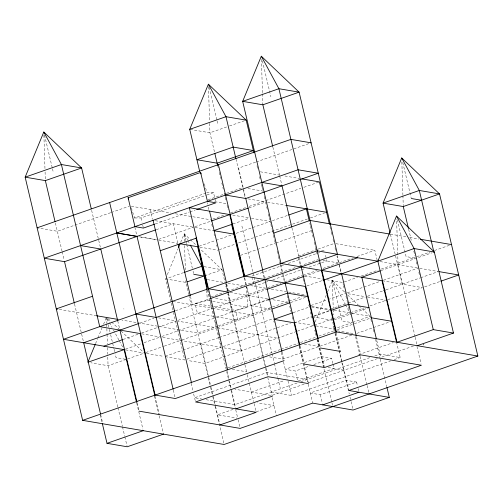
<?xml version="1.0" encoding="UTF-8"?>
<svg xmlns="http://www.w3.org/2000/svg" width="503" height="503" viewBox="0 0 503 503"><rect width="100%" height="100%" fill="white"/><g stroke="black" fill="none" stroke-linecap="round" stroke-linejoin="round"><path stroke-width="0.38" stroke-dasharray="2.52 1.89" d="M95.545 343.637L97.613 338.626M97.909 337.909L102.052 327.881M103.536 324.303L106.196 317.852M167.336 274.613L177.993 248.828M180.652 242.383L184.205 233.788L189.851 239.151M315.161 321.933L326.409 294.72M327.598 291.853L332.332 280.391L345.31 292.727M226.62 126.97L209.946 132.779L190.486 129.46M229.519 125.957L244.747 120.651M110.603 212.706L57.336 231.273L37.876 227.953M111.339 212.448L129.095 206.261M255.606 162.167L238.592 168.096L243.263 187.858M256.348 161.909L311.093 142.827M131.34 207.852L134.578 217.981L205.601 193.227M134.578 217.981L141.01 217.944L206.117 195.258M206.852 195.001L213.511 192.68L214.712 197.742M207.984 199.748L225.74 193.561M226.476 193.303L242.754 187.632L236.064 159.332M155.245 223.954L189.273 212.09M190.015 211.832L195.195 210.028M156.257 229.695L173.271 223.766L177.974 243.647M212.888 219.019L224.722 214.894M230.644 212.832L246.181 207.418M249.136 206.387L300.926 188.336M303.887 187.305L319.424 181.891M158.709 239.334L193.479 227.211M194.963 226.696L210.499 221.282M248.966 207.877L265.244 202.2M232.927 223.961L249.199 218.283M199.125 246.231L215.403 240.553M216.139 240.296L231.676 234.882M236.114 233.335L270.149 221.477L270.683 223.747M272.368 220.704L287.905 215.284M219.333 249.677L234.87 244.263M238.567 242.974L291.834 224.407M292.576 224.149L307.371 218.994M310.332 217.962L324.385 213.065M172.887 309.911L165.556 278.907L183.312 272.72M240.516 255.348L256.794 249.67M257.536 249.413L275.292 243.226M276.028 242.968L311.539 230.594M204.614 275.789L222.018 269.721L227.023 290.897M317.406 249.356L298.166 256.058L300.505 265.936M318.141 249.098L334.42 243.421M251.94 276.084L284.497 264.741M288.194 263.453L320.744 252.104M211.103 296.896L223.678 292.507M227.375 291.218L259.932 279.875M263.629 278.587L296.179 267.238M299.882 265.949L318.374 259.504M139.909 323.133L153.968 318.236M175.421 310.76L209.449 298.895M264.697 282.611L254.336 286.22L252.456 278.26M265.433 282.353L269.136 281.064M272.833 279.775L300.945 269.973M301.687 269.715L305.384 268.426M309.087 267.137L326.843 260.95L325.133 253.713M267.558 287.703L280.875 283.063M284.579 281.774L302.334 275.587L304.309 283.95M303.07 275.33L317.129 270.432M323.045 268.369L338.582 262.956L336.972 256.146M339.324 262.698L353.383 257.794M357.08 256.505L374.836 250.318L377.168 260.196M123.128 339.475L138.665 334.061M141.62 333.03L157.156 327.616M157.898 327.359L175.654 321.166M177.873 320.392L265.911 289.709M304.384 276.304L319.921 270.891M125.58 349.113L141.117 343.7M144.072 342.669L159.608 337.249M161.828 336.476L215.837 317.657M216.573 317.399L269.105 299.09L229.437 292.318M306.836 285.937L322.373 280.523M268.306 299.845L251.293 305.774L271.501 309.226M217.717 326.057L197.742 333.024L122.003 320.097M218.459 325.799L271.727 307.239M272.463 306.981L302.058 296.663M344.228 281.969L357.545 277.329M361.242 276.04L378.262 270.105M381.217 269.074L415.252 257.215M416.729 256.7L430.046 252.06M434.485 250.513L451.499 244.577M126.178 359.394L108.057 365.712L90.842 362.776M127.63 358.89L143.581 353.326M145.788 352.559L163.538 346.372M164.28 346.114L180.558 340.443M182.036 339.927L216.806 327.805L177.892 321.166M217.548 327.547L270.815 308.987M381.048 270.564L432.14 252.758M290.734 302.517L305.528 297.361M165.254 356.269L182.268 350.333M183.01 350.075L218.522 337.702M219.258 337.444L273.267 318.619M310.999 305.472L327.277 299.801M328.013 299.543L345.033 293.607M347.252 292.834L379.803 281.491M383.5 280.202L418.27 268.08M293.13 312.652L310.144 306.723M186.94 359.199L220.974 347.34L160.35 336.991M223.194 346.567L290.514 323.102M330.465 309.175L347.479 303.246M348.221 302.988L365.235 297.059M367.454 296.286L382.99 290.872M385.952 289.835L419.986 277.977M420.722 277.719L438.478 271.532L419.766 268.338M294.104 322.807L311.118 316.871M314.079 315.84L329.61 310.426M314.023 316.337L330.295 310.665M296.669 331.446L204.928 363.418L187.713 360.481M297.405 331.188L313.683 325.516L312.602 320.958M314.425 325.259L332.175 319.072M332.917 318.814L349.931 312.885L350.836 316.708M350.673 312.627L363.99 307.981M369.906 305.918L385.443 300.505M387.662 299.731L422.438 287.615L383.519 280.97M424.658 286.842L440.194 281.422M334.225 319.789L369.001 307.666M315.928 325.9L333.891 328.962L352.018 322.649L341.914 320.927L332.332 280.391L345.165 304.082M352.741 322.398L370.139 316.33L370.686 318.625M280.397 349.516L226.388 368.341L226.029 366.806M281.139 349.258L298.153 343.329M300.373 342.556L315.909 337.136M318.864 336.105L334.401 330.691M337.362 329.66L353.64 323.989M354.376 323.731L370.654 318.059M351.654 335.174L282.849 359.155L268.627 356.728M356.828 333.37L389.385 322.021M332.797 363.443L331.596 358.375L321.492 356.652L285.245 369.284L295.349 371.007L310.144 365.851M313.841 364.562L331.596 358.375M251.387 392.051L284.679 380.45M358.664 354.665L393.434 342.543M297.116 382.99L234.97 404.645L205.23 399.571M300.819 381.702L369.617 357.721M374.798 355.917L379.979 354.112L400.187 357.558L396.395 341.512M304.145 384.154L271.595 395.503L234.92 389.24M377.388 358.626L307.849 382.865L312.64 403.129M381.827 357.08L413.642 345.995M233.065 409.404L217.529 414.818L236.988 418.138M271.224 392.013L291.432 395.459L390.567 360.909M394.264 359.62L400.187 357.558M256.234 411.819L273.99 405.632L257.523 402.821M356.596 382.085L346.492 380.362L310.244 393L320.348 394.723L356.596 382.085L357.451 385.707M213.473 316.299L197.459 313.57L195.063 303.435L207.381 300.417L211.958 301.196M214.127 306.692L235.479 310.332L247.797 307.314L246.281 287.037M213.511 192.68L207.079 192.712L203.614 181.86M321.587 250.834L324.448 250.815M260.334 171.806L279.517 175.082M284.887 176L299.467 178.483M247.992 188.524L262.962 191.077M248.023 198.88L265.238 201.816M267.508 202.206L285.811 205.331M214.737 201.665L226.708 203.709M390.416 234.159L405.839 236.787M409.7 237.447L418.955 239.026M232.726 215.089L249.192 217.9M251.437 218.283L270.149 221.477M131.333 206.255L170.762 212.983M175.371 213.769L210.669 219.792M335.947 243.685L374.836 250.318M414.749 258.07L406.084 256.593L397.225 219.119M155.314 220.698L192.731 227.086M194.975 227.469L212.939 230.531M380.105 261.573L417.521 267.954M322.995 260.29L338.582 262.956M158.753 240.107L177.817 243.364M199.892 247.13L217.856 250.192M304.623 275.977L322.92 279.102M326.736 279.75L342.75 282.485L343.285 284.761M204.055 266.659L222.018 269.721L200.005 248.803M348.013 293.733L365.228 296.669M367.473 297.053L386.185 300.247M250.488 285.559L266.081 288.219L229.827 300.857L214.115 298.172M271.318 289.118L286.289 291.671M288.533 292.054L306.497 295.116M207.337 279.624L223.351 282.359M227.922 283.139L243.936 285.867M165.556 278.907L185.764 282.359L188.625 294.456M272.846 299.731L288.565 302.41M311.766 306.371L329.729 309.433M334.218 310.2L349.931 312.885M352.182 313.268L370.139 316.33M311.64 306.975L329.603 310.043M312.539 316.852L331.999 320.172M212.719 301.328L247.797 307.314M195.063 303.435L213.366 306.56M172.975 301.511L211.895 308.15M212.643 308.276L253.059 315.174M294.224 322.197L313.683 325.516M337.387 330.817L354.602 333.753M216.523 316.821L237.875 320.468L235.479 310.332M158.432 317.846L175.641 320.782M217.554 327.937L277.43 338.154M304.133 343.964L319.097 346.517M59.285 309.395L96.551 315.752M141.639 333.803L159.602 336.865M223.967 347.85L241.182 350.786L227.74 293.922M328.22 367.523L344.096 370.233M307.478 379.381L267.062 372.484L194.554 397.754L201.42 398.923M125.593 349.881L143.556 352.949M146.549 353.458L163.764 356.394M165.261 356.652L184.72 359.972L173.063 310.672M232.38 369.359L246.596 371.786M125.461 359.268L116.074 357.671L115.174 353.848M347.567 294.877L358.293 305.063M358.853 305.604L369.579 315.796M190.417 239.686L196.057 245.049M108.189 318.745L111.012 321.43M111.572 321.964L118.909 328.937M121.166 331.081L143.179 352.006M345.536 304.761L349.566 312.206M184.456 241.622L184.205 233.788L187.506 239.874M187.877 240.553L190.077 244.615M107.227 318.493L109.063 321.876M109.428 322.555L111.993 327.29M113.464 329.999L118.966 340.154M119.33 340.827L123.367 348.277M220.679 306.402L220.817 306.773M177.144 202.363L177.282 202.734M123.801 308.691L123.939 309.062M402.796 162.57L411.114 197.742M408.637 229.236L411.498 241.333M413.818 251.167L414.893 255.7M416.327 261.774L416.868 264.056M418.842 272.412L419.383 274.695M415.057 336.52L398.062 264.635L396.603 219.195M415.239 337.287L417.226 345.699M390.479 234.455L402.23 284.164M416.956 346.466L421.036 363.726M376.76 340.493L380.645 356.923M370.862 319.392L371.585 322.448M373.213 329.333L373.754 331.628M375.565 339.274L380.086 358.394M380.268 359.155L386.776 386.688M337.293 255.581L341.424 273.06M356.476 336.733L360.588 354.125M330.006 226.658L331.075 231.191M331.257 231.952L331.967 234.976M333.043 239.51L333.577 241.78M335.011 247.828L335.721 250.852M339.123 265.232L340.921 272.833M343.467 285.522L344.008 287.804M344.901 291.602L345.8 295.406M345.982 296.16L348.315 306.044M348.497 306.805L349.572 311.363M355.539 336.589L360.06 355.709M360.236 356.47L366.926 384.77M367.108 385.531L368.913 393.183M358.136 388.599L358.652 390.774M336.224 333.08L340.562 351.434M309.798 223.206L310.332 225.476M310.508 226.231L313.162 237.441M314.237 242.006L315.337 246.652M315.513 247.407L317.481 255.725M319.091 262.528L319.449 264.044M331.703 317.795L332.602 321.593M332.779 322.354L333.86 326.912M334.036 327.673L334.577 329.955M335.294 332.992L348.887 390.498M333.891 328.962L334.797 332.791M334.973 333.552L341.663 361.852M341.845 362.613L349.258 393.968M349.981 397.024L350.88 400.853M351.063 401.614L353.056 410.027M262.39 60.813L270.884 96.758M332.967 364.166L333.992 368.504L297.745 381.142L295.349 371.007M272.877 147.146L279.511 175.22M279.693 175.981L281.85 185.104M291.973 227.922L298.656 256.216M298.839 256.983L301.008 266.162M318.305 339.318L320.185 347.277M317.902 339.538L324.341 366.762M317.475 339.632L323.888 366.781M308.829 305L309.37 307.276M310.452 311.835L311.168 314.878M311.344 315.639L312.426 320.197M314.765 330.106L315.312 332.401M315.488 333.162L316.211 336.224M316.934 339.28L331.76 401.991M331.942 402.758L332.665 405.814M320.348 394.723L322.398 403.406M280.806 264.653L284.786 281.479M299.983 345.768L304.309 364.071M256.995 165.839L257.718 168.901M259.529 176.547L260.252 179.609M261.334 184.192L261.881 186.487M262.057 187.254L262.78 190.31M264.22 196.396L265.295 200.955M265.477 201.716L266.552 206.274M266.735 207.035L267.275 209.317M268.351 213.876L269.067 216.919M269.25 217.673L269.79 219.956M270.865 224.501L271.934 229.035M272.117 229.796L273.186 234.329M273.368 235.09L274.437 239.623M274.619 240.377L275.688 244.917M277.122 250.966L278.19 255.505M278.373 256.26L279.442 260.799M279.624 261.554L280.158 263.824M280.334 264.578L282.126 272.142M282.661 274.418L284.459 282.02M299.606 346.095L308.471 383.6M287.188 295.468L287.905 298.512M288.087 299.272L288.621 301.549M289.703 306.107L290.42 309.15M290.602 309.911L291.136 312.187M292.218 316.752L292.935 319.789M299.222 346.385L307.666 382.104M243.439 188.619L245.596 197.736M262.95 271.148L264.76 278.794M282.114 352.207L283.918 359.859M243.295 189.908L245.093 197.509M262.415 270.796L264.22 278.442M268.596 298.864L269.136 301.14M271.293 310.263L271.651 311.778M273.808 320.914L274.173 322.442M276.342 331.622L276.7 333.149M278.869 342.329L279.234 343.857M281.221 352.27L283.359 361.324M283.535 362.047L287.641 379.419M287.999 380.947L291.432 395.459M209.11 87.271L216.881 120.154M217.063 120.915L217.969 124.738M241.918 226.067L252.764 271.953M252.946 272.72L253.852 276.543M254.034 277.304L255.115 281.894M255.298 282.661L271.928 353.018M272.11 353.779L274.28 362.959M274.456 363.719L277.713 377.489M277.895 378.25L280.246 388.197M244.735 278.052L246.728 286.465M246.904 287.232L265.804 367.177M265.986 367.932L267.892 375.999M214.435 151.78L209.946 132.779L209.594 121.814M217.856 166.242L218.214 167.769M219.302 172.359L220.748 178.477M221.829 183.061L223.275 189.178M224.181 193.007L225.809 199.886M227.073 205.23L228.148 209.789M244.257 277.926L245.873 284.773M246.055 285.534L263.176 357.954M263.352 358.708L265.477 367.712M265.659 368.466L267.433 375.967M267.791 377.495L272.224 396.232M272.11 397.672L276.386 415.767M214.882 198.465L215.737 202.087M226.702 283.78L228.507 291.432M207.041 202.546L207.399 204.061M208.123 207.104L208.839 210.141M226.344 284.195L228.331 292.608M228.513 293.368L232.851 311.722M211.744 224.357L212.461 227.394M214.083 234.235L214.441 235.756M216.598 244.873L216.956 246.395M225.897 284.22L227.865 292.539M228.041 293.293L244.791 364.141M244.967 364.901L247.13 374.037M247.306 374.792L253.613 401.463M254.128 403.632L255.838 410.869M207.833 289.847L209.625 297.411M210.342 300.448L211.241 304.246M211.417 305.007L211.958 307.289M212.857 311.087L213.756 314.891M213.932 315.645L214.473 317.927M215.372 321.725L216.271 325.529M217.893 332.395L219.157 337.746M220.421 343.103L220.968 345.398M226.922 370.592L229.23 380.35M229.406 381.098L231.179 388.605M231.543 390.133L235.637 407.461M207.412 289.98L226.564 370.981M226.74 371.742L231.066 390.045M231.248 390.812L235.574 409.115M235.756 409.876L237.737 418.27M238.082 419.716L240.132 428.399M184.205 233.788L185.833 240.667M186.016 241.434L186.556 243.729M186.739 244.489L192.341 268.2M193.064 271.255L193.605 273.55M190.448 296.418L192.435 304.831M200.766 343.889L208.519 376.684M208.695 377.445L210.864 386.6M211.04 387.36L215.366 405.67M215.548 406.43L219.585 423.507M188.807 295.211L208.185 377.187M208.361 377.948L210.355 386.361M210.531 387.128L212.7 396.301M212.882 397.068L214.869 405.481M215.051 406.248L224.093 444.482M150.045 209.449L152.378 219.327M191.14 383.299L192.938 390.906M193.655 393.95L195.554 401.972M141.01 217.944L142.035 222.288M142.72 225.187L143.405 228.079M134.867 227.281L137.023 236.397M173.359 390.114L174.987 396.993M154.968 396.257L159.306 414.61M154.427 395.899L158.948 415.019M159.13 415.786L163.469 434.139M91.621 210.317L100.411 247.514M117.765 320.92L119.569 328.566M137.105 402.746L139.098 411.158M136.753 403.161L142.896 429.16M106.856 318.669L108.12 324.02M108.302 324.787L109.208 328.61M109.39 329.371L110.471 333.961M110.654 334.728L113.904 348.491M114.087 349.258L114.992 353.081M117.815 407.009L108.057 365.712L107.705 354.741M117.998 407.77L122.336 426.123M122.518 426.89L124.687 436.07M124.863 436.83L127.039 446.01M44.522 135.093L52.293 167.977M52.475 168.744L53.381 172.567M55.368 222.955L62.007 251.028M62.183 251.789L64.158 260.152M74.532 304.013L83.322 341.21M100.675 414.617L102.486 422.262M100.323 415.032L102.128 422.677M206.626 290.281L207.381 300.417M401.84 161.897L402.897 194.799M402.922 195.585L403.249 205.765M332.332 280.391L333.238 308.597M333.263 309.376L333.439 314.865M333.791 325.831L333.866 328.182M261.409 59.36L262.491 93.049M262.516 93.835L262.843 104.014M208.462 86.56L209.569 121.028M184.582 245.539L185.362 269.822M185.714 280.793L185.764 282.359M106.498 317.135L106.699 323.404M106.724 324.19L107.026 333.59M107.051 334.376L107.353 343.775M107.479 347.692L107.68 353.961M43.899 135.169L44.981 168.857M45.081 171.988L45.308 179.037M156.483 239.724L139.262 236.787L156.483 239.724"/><path stroke-width="0.75" d="M91.263 208.808L81.612 167.971L43.799 132.031L25.15 177.157L82.637 420.345L224.093 444.482L477.85 356.042L439.528 193.919L401.715 157.98L383.066 203.105L390.114 232.927M95.249 344.354L87.849 362.261L124.096 349.629L136.571 402.394M199.634 171.202L189.738 129.334L208.387 84.208L246.193 120.148L253.921 152.843M178.584 247.394L180.061 243.81M210.191 298.637L337.444 254.292L299.115 92.162L261.309 56.229L242.66 101.355L280.982 263.478L382.022 280.718L396.395 341.512M453.48 333.061L433.272 329.616L397.018 342.247L377.86 261.189L396.502 216.064L434.315 252.003L453.48 333.061L417.226 345.699M189.738 129.334L225.985 116.696L246.193 120.148M45.358 180.608L81.612 167.971L61.404 164.525L25.15 177.157L45.358 180.608L55.009 221.439M262.868 104.8L299.115 92.162L278.907 88.717L242.66 101.355L262.868 104.8L272.695 146.392M37.128 227.821L290.885 139.381L311.093 142.827M154.503 224.212L143.405 228.079L134.942 226.633L128.108 197.723L200.609 172.454L201.068 173.9M196.673 209.512L215.906 202.81L207.443 201.363L200.609 172.454M225.57 195.051L245.778 198.496L318.28 173.227L298.072 169.781L44.314 258.221L64.522 261.667L155.521 229.953M211.235 221.024L248.231 208.135M232.185 224.219L213.687 230.663L233.895 234.109M160.25 250.714L196.503 238.082M288.647 215.026L306.402 208.839L309.257 220.943M92.539 296.248L56.292 308.886L57.788 309.138M273.795 233.078L310.049 220.446L389.643 234.027M184.054 272.463L201.81 266.276L206.513 286.157M187.217 281.85L203.891 276.04L193.787 274.317M403.274 206.551L439.528 193.919L419.32 190.467L383.066 203.105L403.274 206.551L408.455 228.481M138.432 323.649L83.68 342.732L100.493 413.85M174.679 311.017L156.188 317.462L135.98 314.017M103.888 346.177L122.386 339.732M266.653 289.451L303.642 276.562M357.652 257.737L321.398 270.375L336.042 332.32M323.108 280.265L414.107 248.551L434.315 252.003M269.048 299.587L287.54 293.142L307.748 296.588M380.306 270.821L361.814 277.266L376.401 338.978M272.236 308.968L289.992 302.775M273.896 319.355L292.388 312.91M383.732 290.615L385.21 290.093M331.037 310.408L348.793 304.221L369.001 307.666M440.93 281.164L458.686 274.978L439.226 271.658M82.637 420.345L336.394 331.905L477.85 356.042M284.101 360.62L175.346 398.527L155.138 395.075L109.629 202.552M102.31 423.444L107.007 443.325L143.261 430.687M163.469 434.139L127.215 446.771L107.007 443.325M235.97 408.87L272.224 396.232M219.924 424.953L256.178 412.315L195.554 401.972L268.055 376.703L308.471 383.6M322.744 404.858L358.991 392.221M386.952 387.448L389.303 397.395L353.056 410.027L312.64 403.129L240.132 428.399L139.098 411.158M137.017 236.404L116.803 232.958L137.023 236.397L173.177 389.347M301.769 178.879L319.424 181.891L329.465 224.388M411.297 198.509L421.401 200.232M261.818 182.413L282.026 185.865L291.79 227.161M286.572 205.457L326.604 212.291M420.495 239.29L451.499 244.577M377.86 261.189L317.236 250.84L63.472 339.286L124.096 349.629M180.105 243.754L197.648 246.747L206.406 283.799M80.562 245.583L100.77 249.035L117.765 320.92M208.481 288.747L228.689 292.193M371.396 317.802L391.604 321.247M274.644 319.48L294.104 322.807L299.43 345.341M320.354 347.988L340.562 351.434M96.551 315.752L118.148 319.443M304.309 364.071L324.517 367.517L360.77 354.885L421.388 365.228L348.887 390.498L389.303 397.395M401.715 157.98L419.32 190.467L433.988 252.531M396.502 216.064L414.107 248.551L433.272 329.616M261.309 56.229L278.907 88.717L336.394 331.905M208.387 84.208L225.985 116.696L235.888 158.571M190.442 245.294L201.81 266.276M43.799 132.031L61.404 164.525L99.726 326.648L140.142 333.546L154.786 395.49M423.394 344.473L423.532 344.844M239.038 255.864L240.654 260.925M128.108 197.723L128.567 199.169M341.606 273.821L356.3 335.979M301.19 266.923L318.122 338.55M317.726 338.783L305.352 286.459L244.728 276.109L218.384 164.651M285.144 283.007L299.801 345.001M245.778 198.496L262.767 270.381M264.936 279.561L281.931 351.446M244.376 276.524L229.733 214.58L189.317 207.682L227.645 369.806M214.794 153.302L217.673 165.474M231.562 224.231L244.087 277.21M209.525 211.134L226.52 283.019M196.013 237.919L208.148 289.256M178.156 244.414L190.266 295.651M153.069 220.32L191.392 382.443M119.934 330.1L136.929 401.985M64.522 261.667L74.35 303.259M205.809 279.366L206.563 289.502M233.172 147.096L196.924 159.734L217.133 163.179L253.38 150.548L233.172 147.096"/></g></svg>
